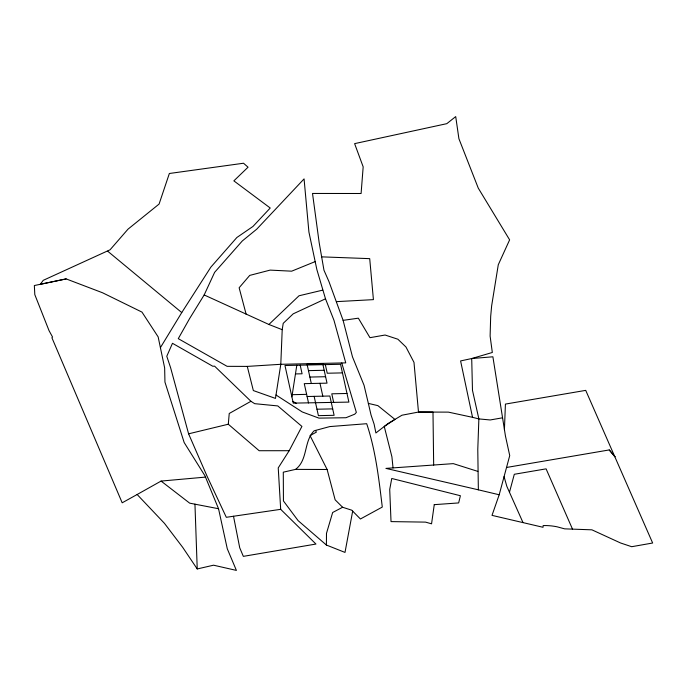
<?xml version="1.0" encoding="UTF-8"?>
<svg xmlns="http://www.w3.org/2000/svg" width="687" height="687" viewBox="0 0 687 687"><rect width="100%" height="100%" fill="white"/><g stroke="black" fill="none" stroke-linecap="round" stroke-linejoin="round"><path stroke-width="1.03" d="M326.411 545.04L326.488 533.335L332.663 512.493L342.607 507.264L351.727 510.183L360.417 518.986L382.29 507.066C378.88 479.054 375.686 450.535 366.695 423.707L329.76 426.584L314.139 430.801C303.594 441.26 308.111 459.904 295.556 469.384L283.293 472.184L283.439 500.943L298.132 520.66L326.411 545.04L345.003 552.425L352.671 511.137M504.421 429.667L505.426 404.085L585.719 390.371L652.65 543.013L631.697 546.706L620.55 542.979L591.911 529.823L564.645 528.853L557.02 526.792A48.665 37.338 17.4 0 0 544.19 525.555L543.142 525.598L543.031 527.29L492.012 515.37L499.191 494.769L509.728 455.593L505.434 435.927L492.888 356.793L471.711 358.537L460.591 360.933L472.536 417.327L478.865 418.915L490.209 419.963L502.489 417.816M325.501 298.811L293.22 313.822L283.216 323.337L282.211 329.683L280.794 364.299L275.47 398.408L253.34 390.56L247.277 366.403L227.105 366.334L178.268 338.657L189.569 318.631L204.168 294.955L214.627 272.335L242.305 240.948L256.723 229.183L304.075 178.895L308.918 232.043L316.879 269.63L325.501 298.811L333.968 320.288L345.75 362.873L280.794 364.299L247.277 366.403M393.033 467.907L391.916 456.821L384.256 426.472L394.939 419.405L377.867 405.631L368.352 403.406L364.05 385.278L352.474 356.845L343.105 320.357L328.97 281.61L323.972 270.231L319.18 242.691L312.516 193.451L361.096 193.502L363.174 166.855L354.612 143.635L446.799 123.669L455.713 116.592L458.907 138.714L478.264 188.118L509.625 239.849L498.281 264.744L491.66 305.741L490.681 316.389L490.114 336.106L492.321 352.483L471.711 358.537L472.476 390.319L478.865 418.915L477.783 449.521L478.358 489.822L499.191 494.769M289.184 450.706L259.145 450.724L228.299 424.223L229.235 413.48L250.935 401.294L254.671 403.673L277.78 405.923L301.919 426.412L289.184 450.706L278.235 467.89L280.682 509.333L315.96 544.052L243.335 556.358L239.72 547.771L233.511 516.246M291.881 396.854L296.81 365.244M509.453 492.33L514.305 474.279L546.088 468.852L572.563 529.273M160.406 347.639L181.754 312.576L210.866 267.123L236.86 237.504L252.953 226.461L270.231 208.015L233.863 180.861L248.05 167.207L243.524 163.231L169.354 173.493L159.083 204.065L128.031 229.14L110.075 249.785L43.221 280.339L40.31 284.315L66.158 278.905L102.5 292.748L141.977 312.104L158.147 336.879L164.648 367.906L164.949 382.084L184.168 442.54L204.924 475.739L218.535 508.724L227.285 548.784L236.405 570.408L213.554 565.195L197.229 568.956L182.699 547.35L164.468 523.365L137.142 494.503L122.183 502.807L51.886 337.703L52.564 337.068L49.069 330.705L34.805 294.611L34.35 285.534L66.158 278.905M204.168 294.955L268.892 324.47L299.017 295.779L322.71 290.137M137.142 494.503L161.076 481.08L205.121 477.139M315.256 261.567L291.666 271.176L270.128 270.111L249.725 275.401L239.136 287.759L246.161 314.32M250.935 401.294L214.602 366.171L212.772 366.24L172.48 343.302L166.778 356.27L170.599 367.691L188.599 433.823L228.299 424.223M506.534 467.469L609.249 449.933L614.934 456.718L609.249 449.933M280.682 509.333L226.315 517.302L207.182 476.469L188.599 433.823M343.105 320.357L358.348 318.175L369.967 337.678L385.089 335.024L397.876 339.215L405.957 346.987L413.986 362.367L418.486 412.054L401.972 415.214L388.086 423.493L375.901 432.973L374.123 424.214L371.023 414.939L368.352 403.406M478.358 489.822L385.922 468.397L453.3 463.631L477.826 471.385M336.407 301.645L373.419 299.635L369.709 258.647L321.748 256.861M308.463 370.628L324.187 370.284M295.462 373.926L302.091 373.788L300.185 365.166M342.452 372.895L327.235 373.23L325.337 364.617M309.889 377.06L325.604 376.716M292.215 394.682L306.625 394.364M346.995 393.479L331.778 393.814L333.676 402.436M307.098 396.511L329.854 396.013L334.114 415.309L318.399 415.652L314.139 396.356M316.982 409.22L332.697 408.877M342.607 507.264L335.136 499.818L327.124 469.487L295.556 469.384M218.535 508.724L189.672 503.15L161.076 481.08M472.536 417.327L448.379 412.123L418.486 412.054L432.99 412.088L433.669 465.099M268.892 324.47L282.211 329.683M292.902 401.491L296.217 403.252M276.002 394.999L302.289 411.968L318.94 418.125L345.956 417.73L354.741 414.184L356.355 412.423L341.748 362.968M107.687 251.193L181.754 312.576M327.124 469.487L310.052 435.601L316.338 432.166L315.556 430.414M523.013 522.609L506.869 486.43L504.069 476.641M319.979 383.303L322.821 396.167M311.305 383.492L307.046 364.196L322.761 363.852L327.021 383.148L304.264 383.647L308.532 402.986M194.953 504.138L197.229 568.956M434.253 504.653L431.556 523.829L425.562 522.12L391.023 521.605L389.718 489.453L391.753 478.478L460.393 495.731L458.658 502.927L434.253 504.653M340.554 364.282L284.968 365.501L293.263 403.123L348.893 402.101L340.554 364.282"/></g></svg>
